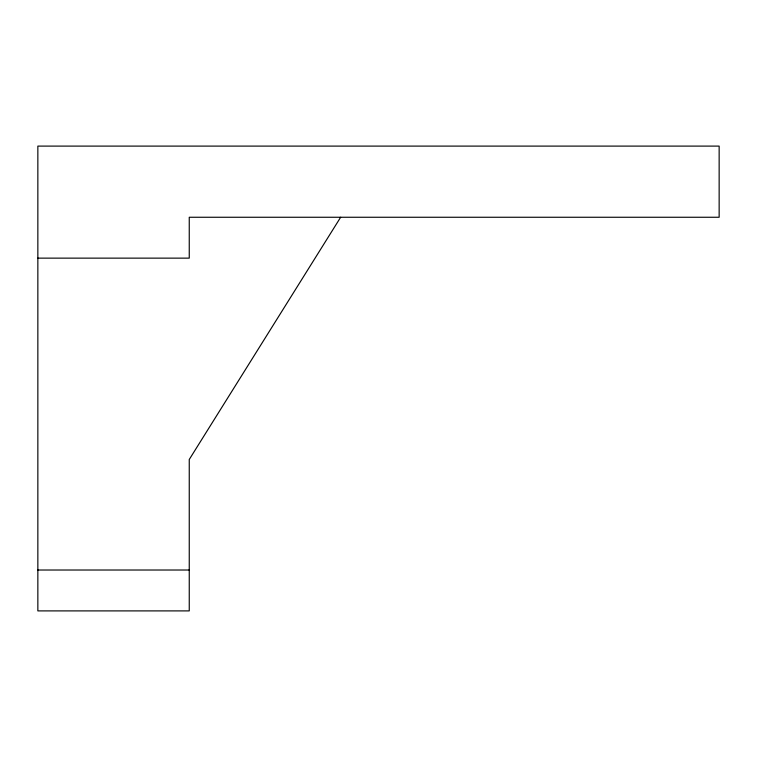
<?xml version="1.0" encoding="UTF-8"?>
<svg xmlns="http://www.w3.org/2000/svg" width="757" height="757" viewBox="0 0 757 757"><rect width="100%" height="100%" fill="white"/><g stroke="black" fill="none" stroke-linecap="round" stroke-linejoin="round"><path stroke-width="1.14" d="M340.65 217.259L189.25 459.499L189.25 610.899L37.85 610.899L37.85 146.101L719.15 146.101L719.15 217.259L189.25 217.259L189.25 258.137L37.85 258.137M37.85 570.021L189.25 570.021"/></g></svg>
